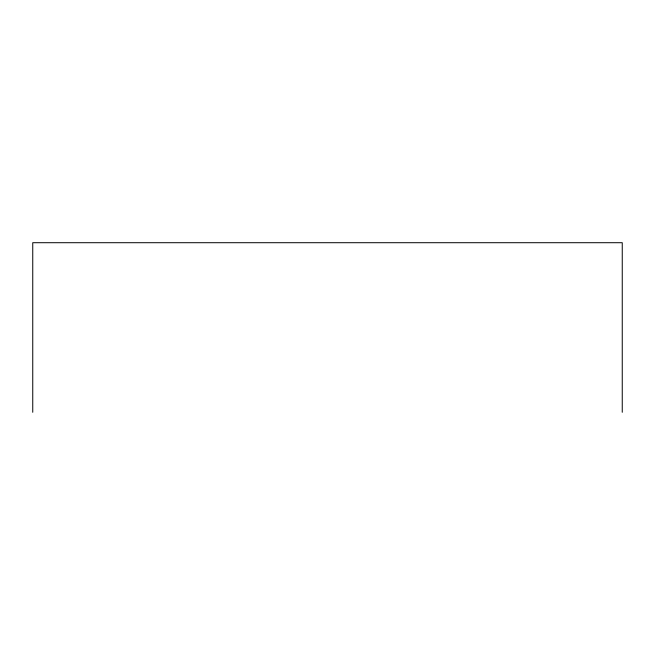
<?xml version="1.0" encoding="UTF-8"?>
<svg xmlns="http://www.w3.org/2000/svg" width="655" height="655" viewBox="0 0 655 655"><rect width="100%" height="100%" fill="white"/><g stroke="black" fill="none" stroke-linecap="round" stroke-linejoin="round"><path stroke-width="0.98" d="M622.25 412.29L622.25 242.71L32.75 242.71L32.75 412.29"/></g></svg>
